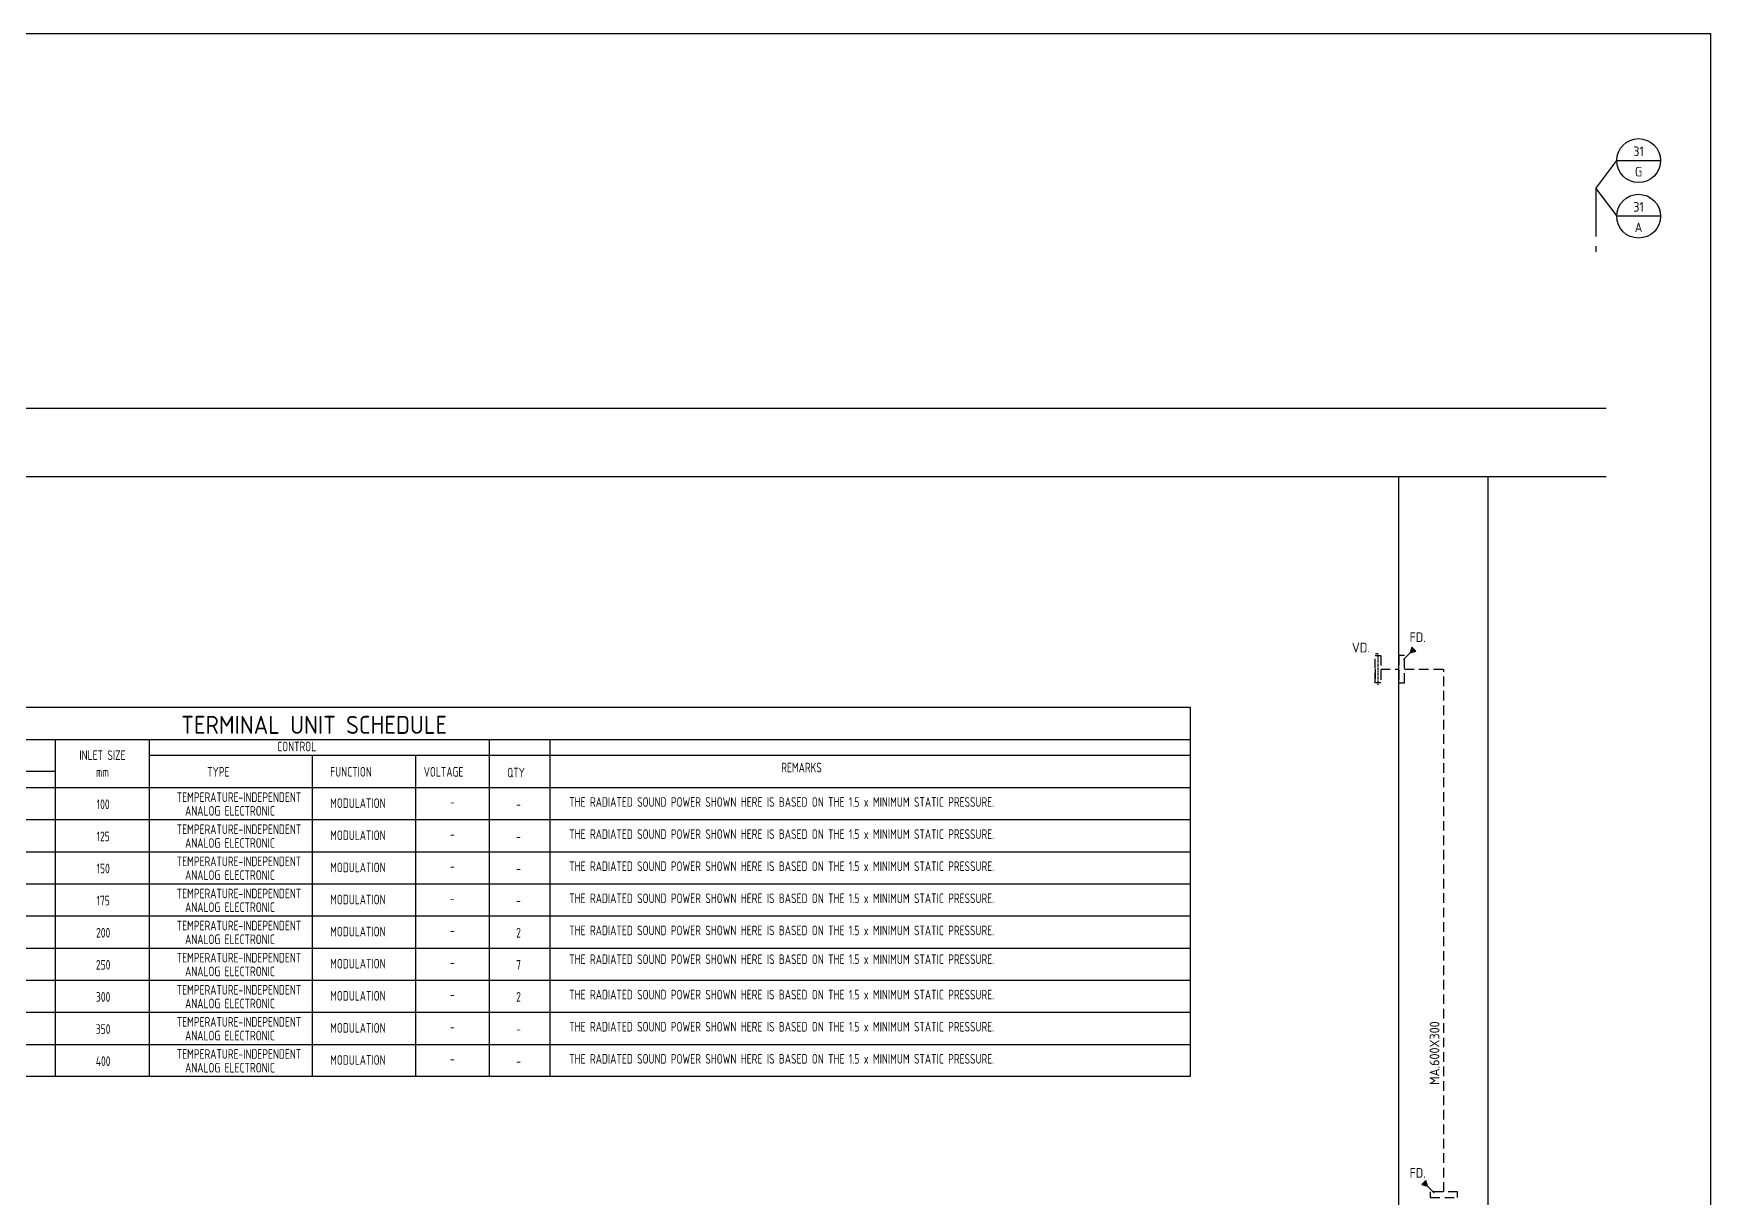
# Model space of a CAD drawing. Extents: x 41366 to 42076, y 84937 to 85507.
# Drawn here: x 41640.9 to 42076.3, y 85205 to 85507.1 of the extents above; entities that cross this region are included whole.
import ezdxf
from ezdxf.enums import TextEntityAlignment as Align

# ---------------------------------------------------------------- set-up
doc = ezdxf.new("R2010")
doc.units = 0
doc.header["$LTSCALE"] = 10
doc.linetypes.add('CENTER', pattern=[1.9, 1.25, -0.25, 0.15, -0.25])
doc.linetypes.add('HIDDEN', pattern=[0.375, 0.25, -0.125])
for name, color, linetype in [('7-F-LIN', 3, 'Continuous'), ('7-F-TX', 2, 'Continuous'), ('A-DETL-01', 1, 'Continuous'), ('DETL-TXT', 4, 'Continuous'), ('M-DETL-03', 3, 'Continuous'), ('M-DETL-115', 7, 'Continuous'), ('M-DETL-IF', 2, 'Continuous'), ('M-DETL-OF', 5, 'Continuous'), ('M-DUCT', 6, 'Continuous'), ('M-DUCT-DAPR', 3, 'Continuous'), ('M-EXHS-DAPR', 2, 'Continuous'), ('M-EXHS-TEXT', 4, 'Continuous')]:
    doc.layers.add(name, color=color, linetype=linetype)
doc.styles.add('AA-TXT', font='isocp.shx', dxfattribs={"width": 0.8, "bigfont": 'chineset.shx'})
doc.styles.add('STDTEXT', font='isocp.shx', dxfattribs={"bigfont": 'chineset.shx'})

msp = doc.modelspace()

# ---------------------------------------------------------------- hatches: boundary and pattern name
at = {"layer": 'M-DUCT-DAPR', "linetype": 'HIDDEN'}
for points in [[(41998.39, 85346.41), (41999.86, 85346.81), (41998.78, 85347.89)], [(42002.85, 85207.99), (42002.46, 85209.46), (42001.38, 85208.39)]]:
    msp.add_hatch(color=252, dxfattribs=at).paths.add_polyline_path(points)

# ---------------------------------------------------------------- linework, layer by layer
at = {"layer": '7-F-LIN'}
for p, q in [((42051.99, 85474.18), (42063.36, 85474.18)), ((42063.36, 85459.74), (42051.99, 85459.74))]:
    msp.add_line(p, q, dxfattribs=at)
for centre in [(42057.68, 85474.18), (42057.68, 85459.74)]:
    msp.add_circle(centre, 5.69, dxfattribs=at)
at = {"layer": '7-F-TX', "linetype": 'CENTER'}
for q in [(42051.99, 85474.18), (42051.99, 85459.74), (42046.56, 85449.05)]:
    msp.add_line((42046.56, 85466.96), q, dxfattribs=at)
at = {"layer": 'A-DETL-01', "linetype": 'Continuous'}
for p, q in [((42049.3, 85409.86), (41374.83, 85409.86)), ((42049.3, 85392.12), (41374.83, 85392.12)), ((41995.42, 85101.99), (41995.42, 85392.12)), ((42018.59, 85101.99), (42018.59, 85392.12))]:
    msp.add_line(p, q, dxfattribs=at)
at = {"layer": 'DEFPOINTS', "color": 1}
msp.add_lwpolyline([(41365.57, 85507.15), (42076.35, 85507.15), (42076.35, 84936.69), (41365.57, 84936.69)], close=True, dxfattribs=at)
at = {"layer": 'M-DETL-IF'}
for p, q in [((41646.43, 85323.92), (41646.43, 85236.42)), ((41670.88, 85323.92), (41670.88, 85236.42)), ((41759.16, 85323.92), (41759.16, 85236.42)), ((41774.97, 85323.92), (41774.97, 85236.42)), ((41941.25, 85319.75), (41670.88, 85319.75)), ((41713.18, 85319.75), (41713.18, 85236.42)), ((41740.06, 85319.75), (41740.06, 85236.42)), ((41646.43, 85315.59), (41612.4, 85315.59)), ((41495.62, 85303.09), (41941.25, 85303.09)), ((41495.62, 85294.75), (41941.25, 85294.75)), ((41495.62, 85286.42), (41941.25, 85286.42)), ((41495.62, 85278.09), (41941.25, 85278.09)), ((41495.62, 85269.75), (41941.25, 85269.75)), ((41495.62, 85261.42), (41941.25, 85261.42)), ((41495.62, 85253.09), (41941.25, 85253.09)), ((41495.62, 85244.75), (41941.25, 85244.75))]:
    msp.add_line(p, q, dxfattribs=at)
at = {"layer": 'M-DETL-OF'}
for p, q in [((41495.62, 85323.92), (41941.25, 85323.92)), ((41495.62, 85311.42), (41941.25, 85311.42))]:
    msp.add_line(p, q, dxfattribs=at)
msp.add_lwpolyline([(41495.62, 85332.25), (41941.25, 85332.25), (41941.25, 85236.42), (41495.62, 85236.42)], close=True, dxfattribs=at)
at = {"layer": 'M-DUCT', "color": 252, "linetype": 'HIDDEN'}
for p, q in [((41990.7, 85342.13), (41995.42, 85342.13)), ((41996.88, 85342.13), (42007.13, 85342.13)), ((42007.13, 85206.49), (42007.13, 85342.13))]:
    msp.add_line(p, q, dxfattribs=at)
at = {"layer": 'M-DUCT-DAPR', "color": 252, "linetype": 'HIDDEN', "ltscale": 0.1}
for q in [(41989.24, 85346.17), (41989.97, 85338.09)]:
    msp.add_line((41989.97, 85346.17), q, dxfattribs=at)
at = {"layer": 'M-DUCT-DAPR', "color": 252, "linetype": 'HIDDEN'}
for p, q in [((41995.42, 85345.69), (41995.42, 85338.58)), ((41996.88, 85345.69), (41995.42, 85345.69)), ((41998.39, 85346.41), (41996.15, 85344.18)), ((41996.88, 85338.58), (41996.88, 85345.69)), ((41998.78, 85347.89), (41998.39, 85346.41)), ((41998.39, 85346.41), (41999.86, 85346.81)), ((41999.86, 85346.81), (41998.78, 85347.89)), ((41995.42, 85338.58), (41996.88, 85338.58)), ((42002.85, 85207.99), (42005.09, 85205.75))]:
    msp.add_line(p, q, dxfattribs=at)
for points in [[(41989.24, 85338.58), (41989.24, 85345.69), (41990.7, 85345.69), (41990.7, 85338.58)], [(42003.58, 85205.02), (42010.69, 85205.02), (42010.69, 85206.49), (42003.58, 85206.49)]]:
    msp.add_lwpolyline(points, close=True, dxfattribs=at)
msp.add_lwpolyline([(42002.85, 85207.99), (42002.46, 85209.46), (42001.38, 85208.39), (42002.85, 85207.99)], dxfattribs=at)
at = {"layer": 'M-EXHS-DAPR', "color": 252, "linetype": 'HIDDEN'}
for p, q in [((41990.7, 85345.63), (41990.7, 85338.63)), ((41989.24, 85342.13), (41989.24, 85338.63))]:
    msp.add_line(p, q, dxfattribs=at)

# ---------------------------------------------------------------- texts
at = {"layer": '7-F-TX', "style": 'STDTEXT'}
for s, p in [('31', (42057.67, 85476.59)), ('G', (42057.67, 85471.29)), ('31', (42057.67, 85462.15)), ('A', (42057.67, 85456.85))]:
    msp.add_text(s, height=2.5, dxfattribs=at).set_placement(p, align=Align.MIDDLE)
at = {"layer": 'DETL-TXT', "color": 252, "linetype": 'HIDDEN', "style": 'AA-TXT'}
for p in [(42002.42, 85350.44), (42002.42, 85211.39)]:
    msp.add_text('FD.', height=2.5, dxfattribs=at).set_placement(p, align=Align.MIDDLE_RIGHT)
at = {"layer": 'M-DETL-03', "style": 'STDTEXT', "width": 0.8}
for s, p in [('CONTROL', (41704.14, 85320.83)), ('TYPE', (41685.94, 85314.26)), ('FUNCTION', (41717.92, 85314.26)), ('VOLTAGE', (41742.18, 85314.26)), ('QTY', (41763.86, 85314.06)), ('MODULATION', (41717.88, 85306.11)), ('MODULATION', (41717.88, 85297.78)), ('MODULATION', (41717.88, 85289.45)), ('MODULATION', (41717.88, 85281.11)), ('MODULATION', (41717.88, 85272.78)), ('MODULATION', (41717.88, 85264.45)), ('MODULATION', (41717.88, 85256.11)), ('MODULATION', (41717.88, 85247.78)), ('MODULATION', (41717.88, 85239.45))]:
    msp.add_text(s, height=2.5, dxfattribs=at).set_placement(p)
for s, p in [('INLET SIZE', (41658.75, 85319.83)), ('mm', (41658.75, 85315.43)), ('TEMPERATURE-INDEPENDENT', (41694.2, 85308.92)), ('100', (41658.93, 85307.08)), ('ANALOG ELECTRONIC', (41691.86, 85305.37)), ('-', (41749.61, 85307.67)), ('-', (41766.8, 85307.08)), ('TEMPERATURE-INDEPENDENT', (41694.2, 85300.59)), ('125', (41658.93, 85298.74)), ('ANALOG ELECTRONIC', (41691.86, 85297.03)), ('-', (41749.61, 85299.34)), ('-', (41766.8, 85298.74)), ('TEMPERATURE-INDEPENDENT', (41694.2, 85292.26)), ('150', (41658.93, 85290.41)), ('ANALOG ELECTRONIC', (41691.86, 85288.7)), ('-', (41749.61, 85291)), ('-', (41766.8, 85290.41)), ('TEMPERATURE-INDEPENDENT', (41694.2, 85283.92)), ('175', (41658.93, 85282.08)), ('ANALOG ELECTRONIC', (41691.86, 85280.37)), ('-', (41749.61, 85282.67)), ('-', (41766.8, 85282.08)), ('200', (41658.93, 85273.74)), ('TEMPERATURE-INDEPENDENT', (41694.2, 85275.59)), ('2', (41766.8, 85273.74)), ('ANALOG ELECTRONIC', (41691.86, 85272.03)), ('-', (41749.61, 85274.34)), ('250', (41658.93, 85265.41)), ('TEMPERATURE-INDEPENDENT', (41694.2, 85267.26)), ('7', (41766.8, 85265.41)), ('ANALOG ELECTRONIC', (41691.86, 85263.7)), ('-', (41749.61, 85266)), ('300', (41658.93, 85257.08)), ('TEMPERATURE-INDEPENDENT', (41694.2, 85258.92)), ('-', (41749.61, 85257.67)), ('2', (41766.8, 85257.08)), ('ANALOG ELECTRONIC', (41691.86, 85255.37)), ('350', (41658.93, 85248.74)), ('TEMPERATURE-INDEPENDENT', (41694.2, 85250.59)), ('-', (41749.61, 85249.34)), ('-', (41766.8, 85248.74)), ('ANALOG ELECTRONIC', (41691.86, 85247.03)), ('400', (41658.93, 85240.41)), ('TEMPERATURE-INDEPENDENT', (41694.2, 85242.26)), ('ANALOG ELECTRONIC', (41691.86, 85238.7)), ('-', (41749.61, 85241)), ('-', (41766.8, 85240.41))]:
    msp.add_text(s, height=2.5, dxfattribs=at).set_placement(p, align=Align.MIDDLE)
msp.add_text('REMARKS', height=2.5, dxfattribs=at).set_placement((41840.29, 85314.62), align=Align.BOTTOM_CENTER)
for p in [(41779.97, 85307.67), (41779.97, 85299.34), (41779.97, 85291), (41779.97, 85282.67), (41779.97, 85274.34), (41779.97, 85266.86), (41779.97, 85257.67), (41779.97, 85249.34), (41779.97, 85241)]:
    msp.add_text('THE RADIATED SOUND POWER SHOWN HERE IS BASED ON THE 1.5 x MINIMUM STATIC PRESSURE.', height=2.5, dxfattribs=at).set_placement(p, align=Align.MIDDLE_LEFT)
at = {"layer": 'M-DETL-115', "style": 'STDTEXT'}
msp.add_text('TERMINAL UNIT SCHEDULE', height=4.6667, dxfattribs=at).set_placement((41713.72, 85325.36), align=Align.CENTER)
at = {"layer": 'M-EXHS-TEXT', "color": 252, "linetype": 'HIDDEN', "style": 'AA-TXT'}
msp.add_text('VD.', height=2.54, dxfattribs=at).set_placement((41983.23, 85347.75), align=Align.MIDDLE_LEFT)
msp.add_text('MA.600X300', height=2.54, rotation=90, dxfattribs=at).set_placement((42004.69, 85250.74), align=Align.MIDDLE_RIGHT)

doc.saveas('drawing.dxf')
